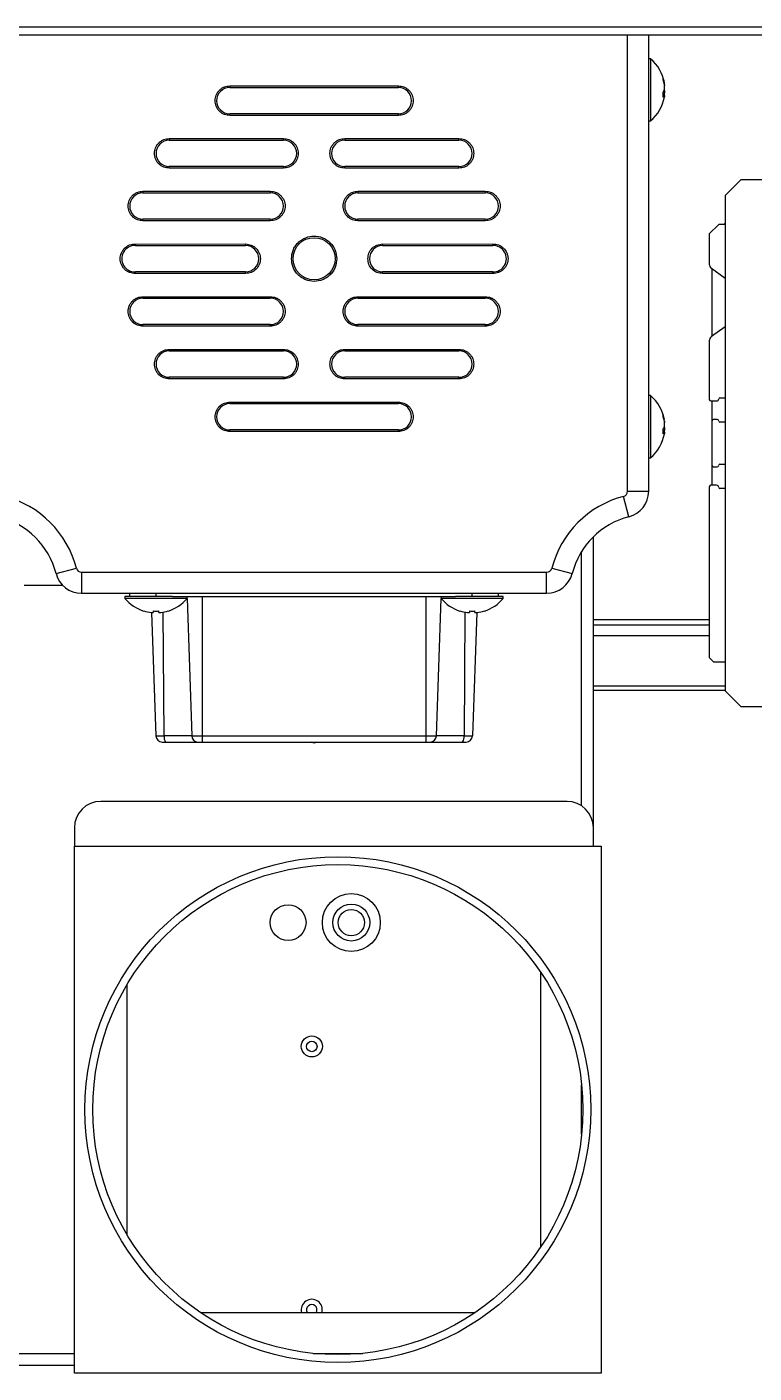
# Model space of a CAD drawing. Header units: millimetres. Extents: x 17243 to 30056, y 9468 to 18529.
# Drawn here: x 24335.2 to 24473.2, y 13822.6 to 14078.1 of the extents above; entities that cross this region are included whole.
import ezdxf

# ---------------------------------------------------------------- set-up
doc = ezdxf.new("R2010")
doc.units = ezdxf.units.MM
doc.layers.get('0').update_dxf_attribs({"lineweight": 18})

msp = doc.modelspace()

# ---------------------------------------------------------------- linework, layer by layer
at = {"color": 7, "linetype": 'Continuous', "lineweight": 25}
for p, q in [((24287.725, 14078.105), (24627.725, 14078.105)), ((24287.725, 14076.605), (24627.725, 14076.605)), ((24453.225, 13989.969), (24453.225, 14076.605)), ((24453.572, 14072.055), (24453.225, 14072.055)), ((24453.572, 14072.055), (24453.572, 14071.608)), ((24453.572, 14071.608), (24453.572, 14060.255)), ((24373.725, 14066.905), (24373.725, 14066.605)), ((24373.725, 14066.905), (24405.725, 14066.905)), ((24373.725, 14066.605), (24405.725, 14066.605)), ((24405.725, 14066.605), (24405.725, 14066.905)), ((24455.951, 14064.796), (24455.951, 14065.748)), ((24456.253, 14065.333), (24455.951, 14065.342)), ((24456.253, 14065.513), (24455.961, 14065.535)), ((24456.253, 14067.191), (24456.253, 14066.978)), ((24456.253, 14066.285), (24456.253, 14066.798)), ((24456.253, 14066.026), (24456.253, 14065.513)), ((24456.253, 14065.12), (24456.253, 14065.333)), ((24405.725, 14061.605), (24373.725, 14061.605)), ((24373.725, 14061.305), (24373.725, 14061.605)), ((24405.725, 14061.305), (24373.725, 14061.305)), ((24405.725, 14061.305), (24405.725, 14061.605)), ((24453.225, 14060.255), (24453.572, 14060.255)), ((24362.229, 14056.905), (24362.229, 14056.605)), ((24362.229, 14056.905), (24383.918, 14056.905)), ((24362.229, 14056.605), (24383.918, 14056.605)), ((24383.918, 14056.605), (24383.918, 14056.905)), ((24395.531, 14056.905), (24395.531, 14056.605)), ((24395.531, 14056.905), (24417.22, 14056.905)), ((24395.531, 14056.605), (24417.22, 14056.605)), ((24417.22, 14056.605), (24417.22, 14056.905)), ((24383.918, 14051.605), (24362.229, 14051.605)), ((24362.229, 14051.305), (24362.229, 14051.605)), ((24383.918, 14051.305), (24362.229, 14051.305)), ((24383.918, 14051.305), (24383.918, 14051.605)), ((24395.531, 14051.305), (24395.531, 14051.605)), ((24417.22, 14051.605), (24395.531, 14051.605)), ((24417.22, 14051.305), (24395.531, 14051.305)), ((24417.22, 14051.305), (24417.22, 14051.605)), ((24470.725, 14049.105), (24467.725, 14046.105)), ((24481.975, 14049.105), (24470.725, 14049.105)), ((24357.228, 14046.905), (24357.228, 14046.605)), ((24357.228, 14046.905), (24381.418, 14046.905)), ((24357.228, 14046.605), (24381.418, 14046.605)), ((24381.418, 14046.905), (24381.418, 14046.605)), ((24398.031, 14046.905), (24398.031, 14046.605)), ((24398.031, 14046.905), (24422.221, 14046.905)), ((24398.031, 14046.605), (24422.221, 14046.605)), ((24422.221, 14046.905), (24422.221, 14046.605)), ((24467.725, 14046.105), (24467.725, 13952.105)), ((24381.418, 14041.605), (24357.228, 14041.605)), ((24357.228, 14041.305), (24357.228, 14041.605)), ((24381.418, 14041.305), (24357.228, 14041.305)), ((24381.418, 14041.305), (24381.418, 14041.605)), ((24422.221, 14041.605), (24398.031, 14041.605)), ((24398.031, 14041.305), (24398.031, 14041.605)), ((24422.221, 14041.305), (24398.031, 14041.305)), ((24422.221, 14041.305), (24422.221, 14041.605)), ((24466.525, 14040.605), (24464.725, 14038.805)), ((24467.725, 14040.605), (24466.525, 14040.605)), ((24467.725, 14040.841), (24467.488, 14040.605)), ((24464.725, 14038.805), (24464.725, 14033.105)), ((24355.816, 14036.603), (24376.725, 14036.605)), ((24355.822, 14036.903), (24376.725, 14036.905)), ((24376.725, 14036.605), (24376.725, 14036.905)), ((24402.725, 14036.905), (24402.725, 14036.605)), ((24402.725, 14036.905), (24423.627, 14036.903)), ((24402.725, 14036.605), (24423.633, 14036.603)), ((24465.143, 14032.291), (24467.725, 14030.447)), ((24465.225, 14032.233), (24465.225, 14019.376)), ((24376.725, 14031.605), (24355.816, 14031.606)), ((24376.725, 14031.305), (24355.822, 14031.306)), ((24376.725, 14031.305), (24376.725, 14031.605)), ((24423.633, 14031.606), (24402.725, 14031.605)), ((24423.627, 14031.306), (24402.725, 14031.305)), ((24357.228, 14026.905), (24357.228, 14026.605)), ((24357.228, 14026.905), (24381.418, 14026.905)), ((24357.228, 14026.605), (24381.418, 14026.605)), ((24381.418, 14026.905), (24381.418, 14026.605)), ((24398.031, 14026.905), (24398.031, 14026.605)), ((24398.031, 14026.905), (24422.221, 14026.905)), ((24398.031, 14026.605), (24422.221, 14026.605)), ((24422.221, 14026.605), (24422.221, 14026.905)), ((24357.228, 14021.305), (24357.228, 14021.605)), ((24381.418, 14021.605), (24357.228, 14021.605)), ((24381.418, 14021.305), (24357.228, 14021.305)), ((24381.418, 14021.305), (24381.418, 14021.605)), ((24398.031, 14021.305), (24398.031, 14021.605)), ((24422.221, 14021.605), (24398.031, 14021.605)), ((24422.221, 14021.305), (24398.031, 14021.305)), ((24422.221, 14021.305), (24422.221, 14021.605)), ((24467.725, 14021.162), (24465.143, 14019.318)), ((24362.229, 14016.905), (24362.229, 14016.605)), ((24362.229, 14016.905), (24383.918, 14016.905)), ((24383.918, 14016.905), (24383.918, 14016.605)), ((24395.531, 14016.905), (24395.531, 14016.605)), ((24395.531, 14016.905), (24417.22, 14016.905)), ((24417.22, 14016.905), (24417.22, 14016.605)), ((24464.725, 14018.505), (24464.725, 14007.405)), ((24362.229, 14016.605), (24383.918, 14016.605)), ((24395.531, 14016.605), (24417.22, 14016.605)), ((24362.229, 14011.305), (24362.229, 14011.605)), ((24383.918, 14011.605), (24362.229, 14011.605)), ((24383.918, 14011.305), (24362.229, 14011.305)), ((24383.918, 14011.305), (24383.918, 14011.605)), ((24417.22, 14011.605), (24395.531, 14011.605)), ((24395.531, 14011.305), (24395.531, 14011.605)), ((24417.22, 14011.305), (24395.531, 14011.305)), ((24417.22, 14011.305), (24417.22, 14011.605)), ((24373.725, 14006.905), (24373.725, 14006.605)), ((24373.725, 14006.905), (24405.725, 14006.905)), ((24373.725, 14006.605), (24405.725, 14006.605)), ((24405.725, 14006.905), (24405.725, 14006.605)), ((24453.572, 14008.13), (24453.225, 14008.13)), ((24453.572, 14008.13), (24453.572, 14007.682)), ((24453.572, 14007.682), (24453.572, 13996.33)), ((24465.025, 14007.105), (24466.125, 14007.105)), ((24465.225, 14007.105), (24465.225, 14003.205)), ((24466.725, 14007.705), (24467.725, 14007.705)), ((24373.725, 14001.305), (24373.725, 14001.605)), ((24405.725, 14001.605), (24373.725, 14001.605)), ((24405.725, 14001.305), (24405.725, 14001.605)), ((24455.951, 14000.87), (24455.951, 14001.822)), ((24456.253, 14001.407), (24455.951, 14001.416)), ((24456.253, 14001.587), (24455.961, 14001.609)), ((24456.253, 14003.265), (24456.253, 14003.052)), ((24456.253, 14002.359), (24456.253, 14002.872)), ((24456.253, 14002.1), (24456.253, 14001.587)), ((24456.253, 14001.194), (24456.253, 14001.407)), ((24465.225, 14003.205), (24465.225, 13995.005)), ((24466.225, 14003.605), (24465.625, 14003.605)), ((24467.725, 14003.105), (24466.725, 14003.105)), ((24405.725, 14001.305), (24373.725, 14001.305)), ((24453.225, 13996.33), (24453.572, 13996.33)), ((24465.225, 13995.005), (24465.225, 13991.105)), ((24465.625, 13994.605), (24466.225, 13994.605)), ((24466.725, 13995.105), (24467.725, 13995.105)), ((24449.475, 13985.128), (24448.475, 13989.001)), ((24449.225, 13989.969), (24453.225, 13989.969)), ((24464.725, 13990.805), (24464.725, 13958.405)), ((24466.125, 13991.105), (24465.025, 13991.105)), ((24467.725, 13990.505), (24466.725, 13990.505)), ((24442.725, 13926.105), (24442.725, 13981.317)), ((24340.748, 13974.355), (24344.621, 13975.355)), ((24345.589, 13974.605), (24345.589, 13970.605)), ((24345.589, 13974.605), (24433.86, 13974.605)), ((24433.86, 13970.605), (24433.86, 13974.605)), ((24434.828, 13975.355), (24438.701, 13974.355)), ((24342.019, 13972.105), (24334.725, 13972.105)), ((24345.589, 13970.605), (24433.86, 13970.605)), ((24353.825, 13969.977), (24353.825, 13969.63)), ((24362.857, 13969.977), (24353.825, 13969.977)), ((24365.625, 13969.63), (24353.825, 13969.63)), ((24354.725, 13969.977), (24354.725, 13970.605)), ((24362.857, 13969.977), (24416.592, 13969.977)), ((24365.625, 13969.63), (24365.625, 13969.977)), ((24368.5, 13969.977), (24368.5, 13943.536)), ((24410.95, 13969.977), (24410.95, 13943.536)), ((24413.825, 13969.977), (24413.825, 13969.63)), ((24425.625, 13969.63), (24413.825, 13969.63)), ((24425.625, 13969.977), (24416.592, 13969.977)), ((24424.725, 13969.977), (24424.725, 13970.605)), ((24425.625, 13969.63), (24425.625, 13969.977)), ((24358.817, 13966.949), (24359.21, 13966.949)), ((24358.867, 13966.949), (24359.684, 13943.536)), ((24359.21, 13967.251), (24359.21, 13966.949)), ((24360.24, 13966.949), (24360.24, 13967.251)), ((24360.24, 13966.949), (24360.633, 13966.949)), ((24418.817, 13966.949), (24419.21, 13966.949)), ((24419.21, 13967.251), (24419.21, 13966.949)), ((24420.583, 13966.949), (24419.765, 13943.536)), ((24420.24, 13966.949), (24420.24, 13967.251)), ((24420.24, 13966.949), (24420.633, 13966.949)), ((24442.725, 13965.605), (24464.725, 13965.605)), ((24442.725, 13964.605), (24464.725, 13964.605)), ((24464.725, 13958.405), (24465.525, 13957.605)), ((24465.525, 13957.605), (24467.725, 13957.605)), ((24467.725, 13952.105), (24470.725, 13949.105)), ((24470.725, 13949.105), (24481.975, 13949.105)), ((24359.684, 13943.536), (24361.271, 13943.536)), ((24366.51, 13943.536), (24361.271, 13943.536)), ((24366.51, 13943.536), (24368.5, 13943.536)), ((24368.5, 13943.536), (24410.95, 13943.536)), ((24368.5, 13943.536), (24368.5, 13942.377)), ((24410.95, 13943.536), (24412.939, 13943.536)), ((24410.95, 13943.536), (24410.95, 13942.377)), ((24418.178, 13943.536), (24412.939, 13943.536)), ((24418.178, 13943.536), (24419.765, 13943.536)), ((24360.883, 13942.377), (24361.538, 13942.377)), ((24367.679, 13942.377), (24368.5, 13942.377)), ((24368.5, 13942.377), (24410.95, 13942.377)), ((24389.475, 13942.265), (24389.28, 13942.377)), ((24390.169, 13942.377), (24389.975, 13942.265)), ((24410.95, 13942.377), (24411.77, 13942.377)), ((24417.912, 13942.377), (24418.566, 13942.377)), ((24437.725, 13931.105), (24349.225, 13931.105)), ((24344.225, 13926.105), (24344.225, 13922.605)), ((24442.725, 13922.605), (24442.725, 13926.105)), ((24344.225, 13822.605), (24344.225, 13922.605)), ((24344.225, 13922.605), (24444.225, 13922.605)), ((24444.225, 13922.605), (24444.225, 13822.605)), ((24432.725, 13846.528), (24432.725, 13898.681)), ((24354.225, 13848.893), (24354.225, 13896.316)), ((24368.148, 13834.105), (24420.301, 13834.105)), ((24321.725, 13824.105), (24344.225, 13824.105)), ((24444.225, 13822.605), (24344.225, 13822.605))]:
    msp.add_line(p, q, dxfattribs=at)
at = {"color": 8, "linetype": 'Continuous', "lineweight": 25}
for p, q in [((24449.225, 13989.969), (24449.225, 14076.605)), ((24440.488, 13930.271), (24440.488, 13978.528)), ((24359.725, 13969.977), (24359.725, 13970.605)), ((24365.622, 13969.626), (24366.51, 13943.536)), ((24412.939, 13943.536), (24413.827, 13969.626)), ((24419.725, 13969.977), (24419.725, 13970.605)), ((24361.271, 13943.536), (24361.089, 13967.017)), ((24418.36, 13967.017), (24418.178, 13943.536)), ((24464.725, 13962.507), (24442.725, 13962.507)), ((24442.725, 13953.045), (24467.725, 13953.045)), ((24467.725, 13952.143), (24442.725, 13952.143)), ((24440.488, 13867.92), (24440.488, 13877.289)), ((24321.725, 13826.341), (24344.225, 13826.341)), ((24389.54, 13826.341), (24398.909, 13826.341))]:
    msp.add_line(p, q, dxfattribs=at)
at = {"color": 7, "linetype": 'Continuous', "lineweight": 25}
for points in [[(24456.228, 14065.331), (24456.23, 14065.348), (24456.253, 14065.513)], [(24456.253, 14065.12), (24456.23, 14064.955), (24456.206, 14064.807)], [(24456.228, 14001.405), (24456.23, 14001.422), (24456.253, 14001.587)], [(24456.253, 14001.194), (24456.23, 14001.029), (24456.206, 14000.881)]]:
    msp.add_lwpolyline(points, dxfattribs=at)
for centre, radius in [((24389.725, 14034.105), 4), ((24394.225, 13872.605), 48), ((24394.225, 13872.605), 46.5), ((24396.788, 13908.105), 5.5), ((24384.788, 13908.105), 3.4), ((24396.788, 13908.105), 3.5), ((24396.788, 13908.105), 2.5), ((24389.288, 13884.605), 2), ((24389.288, 13884.605), 1)]:
    msp.add_circle(centre, radius, dxfattribs=at)
for centre, radius, start, end in [((24448.625, 14066.155), 7.7, 10.08772, 50.01688), ((24454.721, 14068.294), 1.245, 350.91426, 9.08574), ((24449.668, 14066.341), 6.64, 7.35569, 18.88522), ((24449.668, 14065.948), 6.64, 7.35569, 18.88522), ((24373.725, 14064.105), 2.5, 90, 270), ((24405.725, 14064.105), 2.5, 270, 90), ((24454.739, 14066.785), 1.595, 319.43107, 341.70958), ((24454.739, 14065.833), 1.595, 319.43107, 341.70958), ((24448.625, 14066.155), 7.7, 309.98312, 349.91228), ((24362.229, 14054.105), 2.5, 90, 270), ((24383.918, 14054.105), 2.5, 270, 90), ((24395.531, 14054.105), 2.5, 90, 270), ((24417.22, 14054.105), 2.5, 270, 90), ((24357.228, 14044.105), 2.5, 90, 270), ((24381.418, 14044.105), 2.5, 270, 90), ((24398.031, 14044.105), 2.5, 90, 270), ((24422.221, 14044.105), 2.5, 270, 90), ((24355.725, 14034.105), 2.5, 87.89306, 272.10694), ((24376.725, 14034.105), 2.5, 270, 90), ((24402.725, 14034.105), 2.5, 90, 270), ((24423.725, 14034.105), 2.5, 267.89306, 92.10694), ((24465.725, 14033.105), 1, 180, 234.46838), ((24357.228, 14024.105), 2.5, 90, 270), ((24381.418, 14024.105), 2.5, 270, 90), ((24398.031, 14024.105), 2.5, 90, 270), ((24422.221, 14024.105), 2.5, 270, 90), ((24465.725, 14018.505), 1, 125.53162, 180), ((24362.229, 14014.105), 2.5, 90, 270), ((24383.918, 14014.105), 2.5, 270, 90), ((24395.531, 14014.105), 2.5, 90, 270), ((24417.22, 14014.105), 2.5, 270, 90), ((24373.725, 14004.105), 2.5, 90, 270), ((24405.725, 14004.105), 2.5, 270, 90), ((24448.625, 14002.23), 7.7, 10.08772, 50.01688), ((24465.025, 14007.405), 0.3, 180, 270), ((24466.125, 14007.505), 0.4, 270, 0), ((24466.725, 14007.505), 0.2, 90, 180), ((24454.721, 14004.368), 1.245, 350.91426, 9.08574), ((24449.659, 14002.413), 6.65, 10.09547, 18.88107), ((24449.668, 14002.022), 6.64, 7.35569, 18.88522), ((24454.739, 14002.859), 1.595, 319.43107, 341.70958), ((24454.739, 14001.907), 1.595, 319.43107, 341.70958), ((24465.625, 14003.205), 0.4, 90, 180), ((24466.225, 14003.305), 0.3, 0, 90), ((24466.725, 14003.305), 0.2, 180, 270), ((24448.625, 14002.23), 7.7, 309.98312, 349.91228), ((24465.625, 13995.005), 0.4, 180, 270), ((24466.225, 13994.905), 0.3, 270, 360), ((24466.725, 13994.905), 0.2, 90, 180), ((24326.225, 13970.605), 19, 14.47751, 75.52249), ((24453.225, 13970.605), 19, 104.47751, 165.52249), ((24448.225, 13989.969), 1, 284.47751, 0), ((24448.225, 13989.969), 5, 284.47751, 360), ((24465.025, 13990.805), 0.3, 90, 180), ((24466.125, 13990.705), 0.4, 360, 90), ((24466.725, 13990.705), 0.2, 180.00001, 270), ((24326.225, 13970.605), 15, 14.47751, 75.52249), ((24453.225, 13970.605), 15, 104.47751, 165.52249), ((24345.589, 13975.605), 5, 194.47751, 270), ((24345.589, 13975.605), 1, 194.47751, 270), ((24433.86, 13975.605), 1, 270, 345.52249), ((24433.86, 13975.605), 5, 270, 345.52249), ((24359.725, 13974.577), 7.7, 219.98312, 252.47703), ((24359.725, 13974.577), 7.7, 287.53613, 320.01688), ((24419.725, 13974.577), 7.7, 219.98312, 252.47703), ((24419.725, 13974.577), 7.7, 287.53613, 320.01688), ((24359.725, 13974.577), 7.683, 252.47387, 263.21219), ((24359.725, 13975.733), 8.497, 266.52514, 273.47486), ((24359.725, 13974.577), 7.683, 276.78781, 287.52613), ((24419.725, 13974.577), 7.683, 252.47387, 263.21219), ((24419.725, 13975.733), 8.497, 266.52514, 273.47486), ((24419.725, 13974.577), 7.683, 276.78781, 287.52613), ((24360.883, 13943.577), 1.2, 182, 270), ((24362.761, 13943.269), 1.514, 169.84412, 216.07423), ((24367.694, 13943.561), 1.184, 181.25048, 269.29908), ((24411.755, 13943.561), 1.184, 270.70092, 358.74952), ((24416.688, 13943.269), 1.514, 323.92577, 10.15588), ((24418.566, 13943.577), 1.2, 270, 358), ((24389.725, 13942.698), 0.5, 240, 300), ((24349.225, 13926.105), 5, 90, 180), ((24437.725, 13926.105), 5, 0, 90), ((24389.288, 13834.605), 2, 345.52249, 194.47751), ((24389.288, 13834.605), 1, 330, 210)]:
    msp.add_arc(centre, radius, start, end, dxfattribs=at)
for points, knots in [([(24370.925, 14064.105), (24370.962, 14064.457), (24371.02, 14065), (24371.369, 14065.653), (24371.73, 14066.098), (24372.176, 14066.46), (24372.829, 14066.809), (24373.372, 14066.867), (24373.725, 14066.905)], [0, 0, 0, 0, 1.0510095, 1.6223536, 2.194696, 2.7659999, 3.3383829, 4.3893923, 4.3893923, 4.3893923, 4.3893923]), ([(24405.725, 14066.905), (24406.077, 14066.867), (24406.62, 14066.809), (24407.273, 14066.46), (24407.718, 14066.099), (24408.082, 14065.653), (24408.42, 14065), (24408.593, 14064.105), (24408.42, 14063.209), (24408.082, 14062.556), (24407.718, 14062.111), (24407.273, 14061.749), (24406.62, 14061.4), (24406.077, 14061.342), (24405.725, 14061.305)], [0, 0, 0, 0, 1.0515891, 1.6232485, 2.1959065, 2.7675255, 3.3402241, 4.3918133, 5.4434024, 6.0150618, 6.5877198, 7.1593388, 7.7320374, 8.7836265, 8.7836265, 8.7836265, 8.7836265]), ([(24373.725, 14061.305), (24373.372, 14061.342), (24372.829, 14061.4), (24372.176, 14061.749), (24371.731, 14062.11), (24371.369, 14062.556), (24371.02, 14063.209), (24370.962, 14063.752), (24370.925, 14064.105)], [0, 0, 0, 0, 1.0510095, 1.6223536, 2.194696, 2.7659999, 3.3383829, 4.3893923, 4.3893923, 4.3893923, 4.3893923]), ([(24359.429, 14054.105), (24359.467, 14054.457), (24359.525, 14055), (24359.873, 14055.653), (24360.235, 14056.098), (24360.681, 14056.46), (24361.333, 14056.809), (24361.877, 14056.867), (24362.229, 14056.905)], [0, 0, 0, 0, 1.0510095, 1.6223536, 2.194696, 2.7659999, 3.3383829, 4.3893923, 4.3893923, 4.3893923, 4.3893923]), ([(24383.918, 14056.905), (24384.27, 14056.867), (24384.814, 14056.809), (24385.466, 14056.46), (24385.911, 14056.099), (24386.275, 14055.653), (24386.613, 14055), (24386.786, 14054.105), (24386.613, 14053.209), (24386.276, 14052.556), (24385.912, 14052.111), (24385.467, 14051.749), (24384.814, 14051.4), (24384.27, 14051.342), (24383.918, 14051.305)], [0, 0, 0, 0, 1.0515891, 1.6232485, 2.1959065, 2.7675255, 3.3402241, 4.3918133, 5.4434024, 6.0150618, 6.5877198, 7.1593388, 7.7320374, 8.7836265, 8.7836265, 8.7836265, 8.7836265]), ([(24392.731, 14054.105), (24392.769, 14054.457), (24392.827, 14055), (24393.175, 14055.653), (24393.537, 14056.098), (24393.983, 14056.46), (24394.635, 14056.809), (24395.179, 14056.867), (24395.531, 14056.905)], [0, 0, 0, 0, 1.0510095, 1.6223536, 2.194696, 2.7659999, 3.3383829, 4.3893923, 4.3893923, 4.3893923, 4.3893923]), ([(24417.22, 14056.905), (24417.572, 14056.867), (24418.116, 14056.809), (24418.768, 14056.46), (24419.213, 14056.099), (24419.577, 14055.653), (24419.915, 14055), (24420.088, 14054.105), (24419.915, 14053.209), (24419.578, 14052.556), (24419.214, 14052.111), (24418.769, 14051.749), (24418.116, 14051.4), (24417.572, 14051.342), (24417.22, 14051.305)], [0, 0, 0, 0, 1.0515891, 1.6232485, 2.1959065, 2.7675255, 3.3402241, 4.3918133, 5.4434024, 6.0150618, 6.5877198, 7.1593388, 7.7320374, 8.7836265, 8.7836265, 8.7836265, 8.7836265]), ([(24362.229, 14051.305), (24361.877, 14051.342), (24361.333, 14051.4), (24360.681, 14051.749), (24360.236, 14052.11), (24359.874, 14052.556), (24359.525, 14053.209), (24359.467, 14053.752), (24359.429, 14054.105)], [0, 0, 0, 0, 1.0510095, 1.6223536, 2.194696, 2.7659999, 3.3383829, 4.3893923, 4.3893923, 4.3893923, 4.3893923]), ([(24395.531, 14051.305), (24395.179, 14051.342), (24394.636, 14051.4), (24393.983, 14051.749), (24393.538, 14052.11), (24393.176, 14052.556), (24392.827, 14053.209), (24392.769, 14053.752), (24392.731, 14054.105)], [0, 0, 0, 0, 1.0510095, 1.6223536, 2.194696, 2.7659999, 3.3383829, 4.3893923, 4.3893923, 4.3893923, 4.3893923]), ([(24354.428, 14044.105), (24354.466, 14044.457), (24354.524, 14045), (24354.873, 14045.653), (24355.234, 14046.098), (24355.68, 14046.46), (24356.332, 14046.809), (24356.876, 14046.867), (24357.228, 14046.905)], [0, 0, 0, 0, 1.0510095, 1.6223536, 2.194696, 2.7659999, 3.3383829, 4.3893923, 4.3893923, 4.3893923, 4.3893923]), ([(24381.418, 14046.905), (24381.77, 14046.867), (24382.314, 14046.809), (24382.966, 14046.46), (24383.411, 14046.099), (24383.775, 14045.653), (24384.113, 14045), (24384.286, 14044.105), (24384.113, 14043.209), (24383.776, 14042.556), (24383.412, 14042.111), (24382.967, 14041.749), (24382.314, 14041.4), (24381.77, 14041.342), (24381.418, 14041.305)], [0, 0, 0, 0, 1.0515891, 1.6232485, 2.1959065, 2.7675255, 3.3402241, 4.3918133, 5.4434024, 6.0150618, 6.5877198, 7.1593388, 7.7320374, 8.7836265, 8.7836265, 8.7836265, 8.7836265]), ([(24395.231, 14044.105), (24395.269, 14044.457), (24395.327, 14045), (24395.675, 14045.653), (24396.037, 14046.098), (24396.483, 14046.46), (24397.135, 14046.809), (24397.679, 14046.867), (24398.031, 14046.905)], [0, 0, 0, 0, 1.0510095, 1.6223536, 2.194696, 2.7659999, 3.3383829, 4.3893923, 4.3893923, 4.3893923, 4.3893923]), ([(24422.221, 14046.905), (24422.573, 14046.867), (24423.116, 14046.809), (24423.769, 14046.46), (24424.214, 14046.099), (24424.578, 14045.653), (24424.916, 14045), (24425.089, 14044.105), (24424.916, 14043.209), (24424.578, 14042.556), (24424.214, 14042.111), (24423.769, 14041.749), (24423.117, 14041.4), (24422.573, 14041.342), (24422.221, 14041.305)], [0, 0, 0, 0, 1.0515891, 1.6232485, 2.1959065, 2.7675255, 3.3402241, 4.3918133, 5.4434024, 6.0150618, 6.5877198, 7.1593388, 7.7320374, 8.7836265, 8.7836265, 8.7836265, 8.7836265]), ([(24357.228, 14041.305), (24356.876, 14041.342), (24356.333, 14041.4), (24355.68, 14041.749), (24355.235, 14042.11), (24354.873, 14042.556), (24354.524, 14043.209), (24354.466, 14043.752), (24354.428, 14044.105)], [0, 0, 0, 0, 1.0510095, 1.6223536, 2.194696, 2.7659999, 3.3383829, 4.3893923, 4.3893923, 4.3893923, 4.3893923]), ([(24398.031, 14041.305), (24397.679, 14041.342), (24397.136, 14041.4), (24396.483, 14041.749), (24396.038, 14042.11), (24395.676, 14042.556), (24395.327, 14043.209), (24395.269, 14043.752), (24395.231, 14044.105)], [0, 0, 0, 0, 1.0510095, 1.6223536, 2.194696, 2.7659999, 3.3383829, 4.3893923, 4.3893923, 4.3893923, 4.3893923]), ([(24385.425, 14034.105), (24385.482, 14034.645), (24385.57, 14035.477), (24386.107, 14036.479), (24386.662, 14037.167), (24387.35, 14037.725), (24388.352, 14038.245), (24389.725, 14038.508), (24391.098, 14038.245), (24392.099, 14037.725), (24392.788, 14037.167), (24393.343, 14036.479), (24393.879, 14035.477), (24393.967, 14034.645), (24394.025, 14034.105)], [0, 0, 0, 0, 1.6149536, 2.4843115, 3.3721183, 4.2599252, 5.129283, 6.7442367, 8.3591903, 9.2285481, 10.116355, 11.0041618, 11.8735197, 13.4884733, 13.4884733, 13.4884733, 13.4884733]), ([(24352.925, 14034.105), (24352.935, 14034.292), (24352.956, 14034.667), (24353.131, 14035.205), (24353.4, 14035.702), (24353.766, 14036.131), (24354.209, 14036.483), (24354.714, 14036.734), (24355.259, 14036.891), (24355.634, 14036.899), (24355.822, 14036.903)], [0, 0, 0, 0, 0.5614101, 1.1233569, 1.68451, 2.246725, 2.807878, 3.3700927, 3.9315144, 4.4934717, 4.4934717, 4.4934717, 4.4934717]), ([(24355.822, 14036.903), (24355.822, 14036.897), (24355.821, 14036.857), (24355.82, 14036.784), (24355.818, 14036.697), (24355.817, 14036.634), (24355.817, 14036.606), (24355.817, 14036.604), (24355.816, 14036.603)], [0, 0, 0, 0, 0.01187525, 0.07629432, 0.14071355, 0.20512803, 0.26953245, 0.30004811, 0.30004811, 0.30004811, 0.30004811]), ([(24376.725, 14036.905), (24377.089, 14036.864), (24377.64, 14036.804), (24378.293, 14036.446), (24378.858, 14035.981), (24379.379, 14035.203), (24379.599, 14034.105), (24379.379, 14033.006), (24378.858, 14032.228), (24378.293, 14031.763), (24377.641, 14031.405), (24377.089, 14031.345), (24376.725, 14031.305)], [0, 0, 0, 0, 1.0881187, 1.6487295, 2.2103705, 3.2829687, 4.3898667, 5.4967647, 6.569363, 7.1299793, 7.6916146, 8.7797333, 8.7797333, 8.7797333, 8.7797333]), ([(24423.633, 14036.603), (24423.633, 14036.606), (24423.632, 14036.613), (24423.632, 14036.664), (24423.63, 14036.741), (24423.629, 14036.819), (24423.628, 14036.875), (24423.627, 14036.897), (24423.627, 14036.903)], [0, 0, 0, 0, 0.06439407, 0.12878795, 0.19318695, 0.25759619, 0.28817288, 0.30004811, 0.30004811, 0.30004811, 0.30004811]), ([(24423.627, 14036.903), (24424.001, 14036.874), (24424.567, 14036.83), (24425.242, 14036.48), (24425.829, 14036.016), (24426.263, 14035.384), (24426.487, 14034.673), (24426.543, 14034.105), (24426.487, 14033.537), (24426.263, 14032.825), (24425.829, 14032.193), (24425.243, 14031.729), (24424.567, 14031.379), (24424.001, 14031.335), (24423.627, 14031.306)], [0, 0, 0, 0, 1.1105567, 1.6835304, 2.2575532, 3.3515618, 3.9193224, 4.4881081, 5.055856, 5.624654, 6.7186626, 7.2916424, 7.8656599, 8.9762166, 8.9762166, 8.9762166, 8.9762166]), ([(24355.822, 14031.306), (24355.634, 14031.31), (24355.259, 14031.318), (24354.714, 14031.475), (24354.209, 14031.726), (24353.767, 14032.077), (24353.4, 14032.507), (24353.132, 14033.003), (24352.956, 14033.542), (24352.935, 14033.917), (24352.925, 14034.105)], [0, 0, 0, 0, 0.5614101, 1.1233569, 1.68451, 2.246725, 2.807878, 3.3700927, 3.9315144, 4.4934717, 4.4934717, 4.4934717, 4.4934717]), ([(24394.025, 14034.105), (24393.967, 14033.564), (24393.879, 14032.732), (24393.343, 14031.73), (24392.788, 14031.042), (24392.099, 14030.484), (24391.098, 14029.964), (24389.725, 14029.701), (24388.352, 14029.964), (24387.35, 14030.484), (24386.662, 14031.042), (24386.107, 14031.73), (24385.57, 14032.732), (24385.482, 14033.564), (24385.425, 14034.105)], [0, 0, 0, 0, 1.6149536, 2.4843115, 3.3721183, 4.2599252, 5.129283, 6.7442367, 8.3591903, 9.2285481, 10.116355, 11.0041618, 11.8735197, 13.4884733, 13.4884733, 13.4884733, 13.4884733]), ([(24355.822, 14031.306), (24355.822, 14031.312), (24355.821, 14031.352), (24355.82, 14031.425), (24355.818, 14031.512), (24355.817, 14031.575), (24355.817, 14031.603), (24355.817, 14031.605), (24355.816, 14031.606)], [0, 0, 0, 0, 0.01187525, 0.07629432, 0.14071355, 0.20512803, 0.26953245, 0.30004811, 0.30004811, 0.30004811, 0.30004811]), ([(24423.627, 14031.306), (24423.627, 14031.312), (24423.628, 14031.352), (24423.629, 14031.425), (24423.631, 14031.512), (24423.632, 14031.575), (24423.633, 14031.603), (24423.633, 14031.605), (24423.633, 14031.606)], [0, 0, 0, 0, 0.01187525, 0.07629432, 0.14071355, 0.20512803, 0.26953245, 0.30004811, 0.30004811, 0.30004811, 0.30004811]), ([(24354.428, 14024.105), (24354.466, 14024.457), (24354.524, 14025), (24354.873, 14025.653), (24355.234, 14026.098), (24355.68, 14026.46), (24356.332, 14026.809), (24356.876, 14026.867), (24357.228, 14026.905)], [0, 0, 0, 0, 1.0510095, 1.6223536, 2.194696, 2.7659999, 3.3383829, 4.3893923, 4.3893923, 4.3893923, 4.3893923]), ([(24381.418, 14026.905), (24381.77, 14026.867), (24382.314, 14026.809), (24382.966, 14026.46), (24383.411, 14026.099), (24383.775, 14025.653), (24384.113, 14025), (24384.286, 14024.105), (24384.113, 14023.209), (24383.776, 14022.556), (24383.412, 14022.111), (24382.967, 14021.749), (24382.314, 14021.4), (24381.77, 14021.342), (24381.418, 14021.305)], [0, 0, 0, 0, 1.0515891, 1.6232485, 2.1959065, 2.7675255, 3.3402241, 4.3918133, 5.4434024, 6.0150618, 6.5877198, 7.1593388, 7.7320374, 8.7836265, 8.7836265, 8.7836265, 8.7836265]), ([(24395.231, 14024.105), (24395.269, 14024.457), (24395.327, 14025), (24395.675, 14025.653), (24396.037, 14026.098), (24396.483, 14026.46), (24397.135, 14026.809), (24397.679, 14026.867), (24398.031, 14026.905)], [0, 0, 0, 0, 1.0510095, 1.6223536, 2.194696, 2.7659999, 3.3383829, 4.3893923, 4.3893923, 4.3893923, 4.3893923]), ([(24422.221, 14026.905), (24422.573, 14026.867), (24423.116, 14026.809), (24423.769, 14026.46), (24424.214, 14026.099), (24424.578, 14025.653), (24424.916, 14025), (24425.089, 14024.105), (24424.916, 14023.209), (24424.578, 14022.556), (24424.214, 14022.111), (24423.769, 14021.749), (24423.117, 14021.4), (24422.573, 14021.342), (24422.221, 14021.305)], [0, 0, 0, 0, 1.0515891, 1.6232485, 2.1959065, 2.7675255, 3.3402241, 4.3918133, 5.4434024, 6.0150618, 6.5877198, 7.1593388, 7.7320374, 8.7836265, 8.7836265, 8.7836265, 8.7836265]), ([(24357.228, 14021.305), (24356.876, 14021.342), (24356.333, 14021.4), (24355.68, 14021.749), (24355.235, 14022.11), (24354.873, 14022.556), (24354.524, 14023.209), (24354.466, 14023.752), (24354.428, 14024.105)], [0, 0, 0, 0, 1.0510095, 1.6223536, 2.194696, 2.7659999, 3.3383829, 4.3893923, 4.3893923, 4.3893923, 4.3893923]), ([(24398.031, 14021.305), (24397.679, 14021.342), (24397.136, 14021.4), (24396.483, 14021.749), (24396.038, 14022.11), (24395.676, 14022.556), (24395.327, 14023.209), (24395.269, 14023.752), (24395.231, 14024.105)], [0, 0, 0, 0, 1.0510095, 1.6223536, 2.194696, 2.7659999, 3.3383829, 4.3893923, 4.3893923, 4.3893923, 4.3893923]), ([(24359.429, 14014.105), (24359.467, 14014.457), (24359.525, 14015), (24359.873, 14015.653), (24360.235, 14016.098), (24360.681, 14016.46), (24361.333, 14016.809), (24361.877, 14016.867), (24362.229, 14016.905)], [0, 0, 0, 0, 1.0510095, 1.6223536, 2.194696, 2.7659999, 3.3383829, 4.3893923, 4.3893923, 4.3893923, 4.3893923]), ([(24383.918, 14016.905), (24384.27, 14016.867), (24384.814, 14016.809), (24385.466, 14016.46), (24385.911, 14016.099), (24386.275, 14015.653), (24386.613, 14015), (24386.786, 14014.105), (24386.613, 14013.209), (24386.276, 14012.556), (24385.912, 14012.111), (24385.467, 14011.749), (24384.814, 14011.4), (24384.27, 14011.342), (24383.918, 14011.305)], [0, 0, 0, 0, 1.0515891, 1.6232485, 2.1959065, 2.7675255, 3.3402241, 4.3918133, 5.4434024, 6.0150618, 6.5877198, 7.1593388, 7.7320374, 8.7836265, 8.7836265, 8.7836265, 8.7836265]), ([(24392.731, 14014.105), (24392.769, 14014.457), (24392.827, 14015), (24393.175, 14015.653), (24393.537, 14016.098), (24393.983, 14016.46), (24394.635, 14016.809), (24395.179, 14016.867), (24395.531, 14016.905)], [0, 0, 0, 0, 1.0510095, 1.6223536, 2.194696, 2.7659999, 3.3383829, 4.3893923, 4.3893923, 4.3893923, 4.3893923]), ([(24417.22, 14016.905), (24417.572, 14016.867), (24418.116, 14016.809), (24418.768, 14016.46), (24419.213, 14016.099), (24419.577, 14015.653), (24419.915, 14015), (24420.088, 14014.105), (24419.915, 14013.209), (24419.578, 14012.556), (24419.214, 14012.111), (24418.769, 14011.749), (24418.116, 14011.4), (24417.572, 14011.342), (24417.22, 14011.305)], [0, 0, 0, 0, 1.0515891, 1.6232485, 2.1959065, 2.7675255, 3.3402241, 4.3918133, 5.4434024, 6.0150618, 6.5877198, 7.1593388, 7.7320374, 8.7836265, 8.7836265, 8.7836265, 8.7836265]), ([(24362.229, 14011.305), (24361.877, 14011.342), (24361.333, 14011.4), (24360.681, 14011.749), (24360.236, 14012.11), (24359.874, 14012.556), (24359.525, 14013.209), (24359.467, 14013.752), (24359.429, 14014.105)], [0, 0, 0, 0, 1.0510095, 1.6223536, 2.194696, 2.7659999, 3.3383829, 4.3893923, 4.3893923, 4.3893923, 4.3893923]), ([(24395.531, 14011.305), (24395.179, 14011.342), (24394.636, 14011.4), (24393.983, 14011.749), (24393.538, 14012.11), (24393.176, 14012.556), (24392.827, 14013.209), (24392.769, 14013.752), (24392.731, 14014.105)], [0, 0, 0, 0, 1.0510095, 1.6223536, 2.194696, 2.7659999, 3.3383829, 4.3893923, 4.3893923, 4.3893923, 4.3893923]), ([(24370.925, 14004.105), (24370.962, 14004.457), (24371.02, 14005), (24371.369, 14005.653), (24371.73, 14006.098), (24372.176, 14006.46), (24372.829, 14006.809), (24373.372, 14006.867), (24373.725, 14006.905)], [0, 0, 0, 0, 1.0510095, 1.6223536, 2.194696, 2.7659999, 3.3383829, 4.3893923, 4.3893923, 4.3893923, 4.3893923]), ([(24405.725, 14006.905), (24406.077, 14006.867), (24406.62, 14006.809), (24407.273, 14006.46), (24407.718, 14006.099), (24408.082, 14005.653), (24408.42, 14005), (24408.593, 14004.105), (24408.42, 14003.209), (24408.082, 14002.556), (24407.718, 14002.111), (24407.273, 14001.749), (24406.62, 14001.4), (24406.077, 14001.342), (24405.725, 14001.305)], [0, 0, 0, 0, 1.0515891, 1.6232485, 2.1959065, 2.7675255, 3.3402241, 4.3918133, 5.4434024, 6.0150618, 6.5877198, 7.1593388, 7.7320374, 8.7836265, 8.7836265, 8.7836265, 8.7836265]), ([(24373.725, 14001.305), (24373.372, 14001.342), (24372.829, 14001.4), (24372.176, 14001.749), (24371.731, 14002.11), (24371.369, 14002.556), (24371.02, 14003.209), (24370.962, 14003.752), (24370.925, 14004.105)], [0, 0, 0, 0, 1.0510095, 1.6223536, 2.194696, 2.7659999, 3.3383829, 4.3893923, 4.3893923, 4.3893923, 4.3893923]), ([(24361.538, 13942.377), (24362.256, 13942.377), (24362.981, 13942.377), (24363.683, 13942.377), (24364.36, 13942.377), (24364.989, 13942.377), (24365.539, 13942.377), (24366.082, 13942.377), (24366.767, 13942.377), (24367.232, 13942.377), (24367.428, 13942.377), (24367.549, 13942.377), (24367.634, 13942.377), (24367.679, 13942.377)], [0, 0, 0, 0, 1.5032792, 1.5145979, 1.6134376, 3.0688214, 3.08234, 3.184008, 4.6344083, 5.3877571, 5.4263863, 5.7638453, 6.141751, 6.141751, 6.141751, 6.141751]), ([(24411.77, 13942.377), (24411.987, 13942.377), (24412.206, 13942.377), (24412.59, 13942.377), (24412.969, 13942.377), (24413.449, 13942.377), (24414.001, 13942.377), (24414.556, 13942.377), (24415.493, 13942.377), (24416.506, 13942.377), (24417.031, 13942.377), (24417.385, 13942.377), (24417.73, 13942.377), (24417.912, 13942.377)], [0, 0, 0, 0, 1.5032792, 1.5145978, 1.6134375, 3.0688214, 3.08234, 3.184008, 4.6344083, 5.3877571, 5.4263863, 5.7638453, 6.141751, 6.141751, 6.141751, 6.141751])]:
    msp.add_open_spline(points, degree=3, knots=knots, dxfattribs=at)
for points in [[(24399.925, 14034.105), (24399.967, 14034.471), (24400.051, 14035.205), (24400.698, 14036.131), (24401.624, 14036.778), (24402.358, 14036.862), (24402.725, 14036.905)], [(24402.725, 14031.305), (24402.358, 14031.347), (24401.624, 14031.431), (24400.698, 14032.078), (24400.051, 14033.004), (24399.967, 14033.738), (24399.925, 14034.105)], [(24402.725, 14031.305), (24402.725, 14031.344), (24402.725, 14031.422), (24402.725, 14031.522), (24402.725, 14031.591), (24402.725, 14031.6), (24402.725, 14031.605)]]:
    msp.add_open_spline(points, degree=3, dxfattribs=at)

doc.saveas('drawing.dxf')
